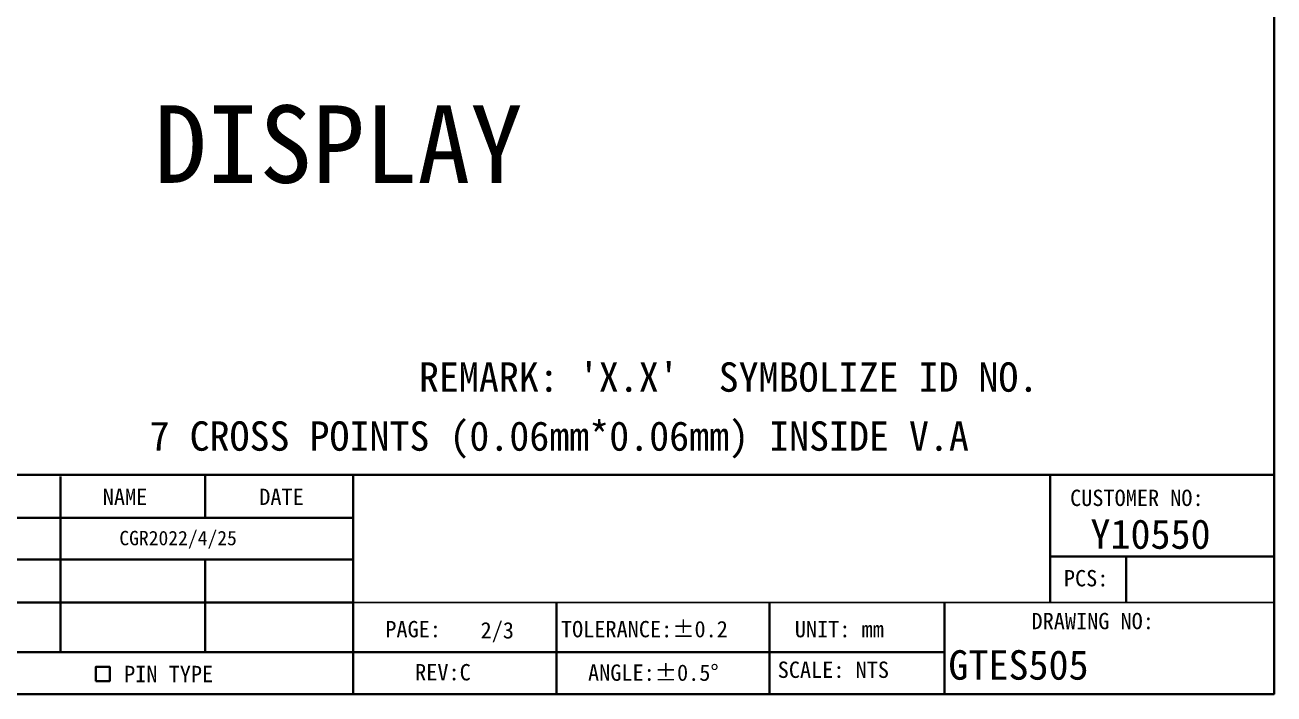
# Model space of a CAD drawing. Header units: millimetres. Extents: x 625 to 800, y 257 to 308.
# Drawn here: x 662.21 to 698.12, y 257.14 to 276.36 of the extents above; entities that cross this region are included whole.
import ezdxf

# ---------------------------------------------------------------- set-up
doc = ezdxf.new("R2010")
doc.units = ezdxf.units.MM
doc.layers.add('B', color=4, linetype='Continuous')

msp = doc.modelspace()

# ---------------------------------------------------------------- linework, layer by layer
at = {"layer": 'B', "lineweight": 35}
msp.add_line((693.871, 261.092), (693.871, 259.769), dxfattribs=at)
for points in [[(624.855, 257.138), (698.117, 257.138), (698.117, 308.248), (624.855, 308.248)], [(664.243, 257.51), (664.648, 257.51), (664.648, 257.918), (664.243, 257.918)]]:
    msp.add_lwpolyline(points, close=True, dxfattribs=at)
for points in [[(624.889, 265.356), (657.338, 265.356), (657.338, 263.431), (698.117, 263.431)], [(663.234, 263.386), (663.234, 258.338)], [(667.391, 263.418), (667.391, 262.198)], [(671.645, 263.418), (671.645, 257.138)], [(691.677, 263.418), (691.677, 259.769)], [(624.855, 262.198), (671.645, 262.198)], [(691.677, 261.092), (698.117, 261.092)], [(624.855, 260.999), (671.645, 260.999)], [(667.391, 260.999), (667.391, 258.335)], [(624.855, 259.765), (671.606, 259.765)], [(677.488, 259.769), (677.488, 257.138)], [(683.615, 259.769), (683.615, 257.138)], [(688.645, 259.769), (688.645, 257.138)], [(624.855, 258.338), (671.606, 258.338)], [(656.071, 258.343), (670.929, 258.343)], [(670.929, 258.343), (688.645, 258.343)]]:
    msp.add_lwpolyline(points, dxfattribs=at)
at = {"layer": 'B'}
msp.add_lwpolyline([(671.606, 259.769), (698.117, 259.769)], dxfattribs=at)

# ---------------------------------------------------------------- texts
at = {"layer": 'B', "lineweight": 35}
for s, height, p in [('DISPLAY', 2.2266, (665.92, 271.823)), ("REMARK: 'X.X'  SYMBOLIZE ID NO.", 0.84441, (673.536, 265.822)), ('7 CROSS POINTS (0.06mm*0.06mm) INSIDE V.A', 0.84441, (665.794, 264.127)), ('NAME', 0.4703, (664.447, 262.568)), ('DATE', 0.4703, (668.946, 262.568)), ('CUSTOMER NO:', 0.47026, (692.254, 262.538)), ('CGR2022/4/25', 0.41383, (664.923, 261.411)), ('PCS:', 0.4703, (692.076, 260.23)), ('PAGE:', 0.4703, (672.569, 258.767)), ('2/3', 0.4703, (675.307, 258.734)), ('TOLERANCE:%%p0.2', 0.47026, (677.618, 258.767)), ('DRAWING NO:', 0.47026, (691.145, 258.999)), ('UNIT: mm', 0.4703, (684.34, 258.767)), ('PIN TYPE', 0.4703, (665.061, 257.478)), ('REV:C', 0.4703, (673.426, 257.529)), ('ANGLE:%%p0.5%%d', 0.47026, (678.396, 257.517)), ('SCALE: NTS', 0.4703, (683.849, 257.6))]:
    msp.add_text(s, height=height, dxfattribs=at).set_placement(p)
at = {"layer": 'B'}
for s, p in [('Y10550', (692.839, 261.309)), ('GTES505', (688.756, 257.549))]:
    msp.add_text(s, height=0.8465, dxfattribs=at).set_placement(p)

doc.saveas('drawing.dxf')
